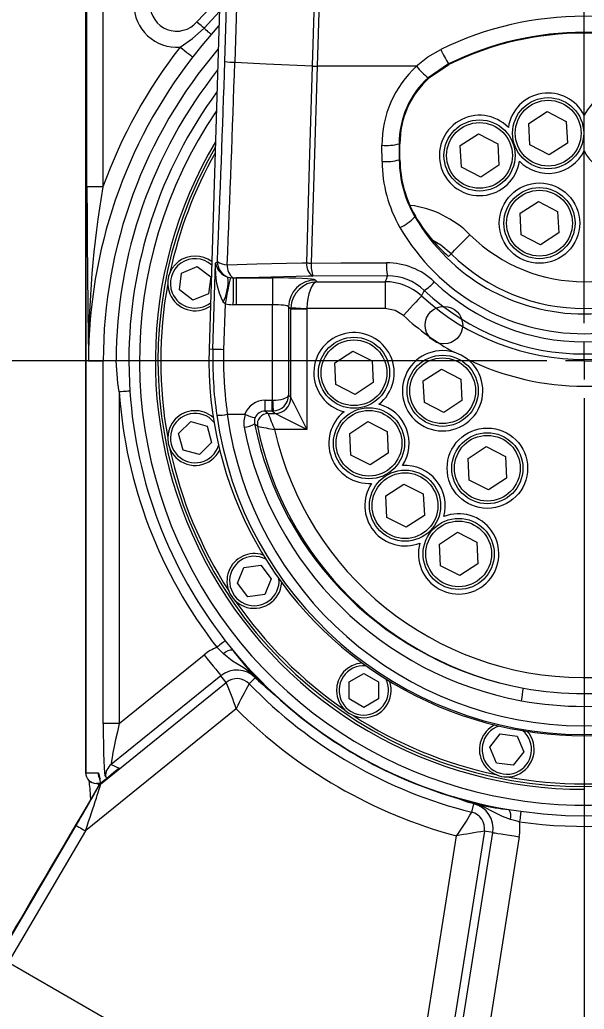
# Model space of a CAD drawing. Header units: millimetres. Extents: x 26 to 585, y 36 to 406.
# Drawn here: x 104.58 to 115.11, y 291.64 to 310.11 of the extents above; entities that cross this region are included whole.
import ezdxf

# ---------------------------------------------------------------- set-up
doc = ezdxf.new("R2010")
doc.units = ezdxf.units.MM
doc.styles.add('SLDTEXTSTYLE0', font='TXT', dxfattribs={"width": 0.605})
doc.dimstyles.new('SLDDIMSTYLE0', dxfattribs={"dimtxt": 3.5, "dimasz": 3.5, "dimexe": 0, "dimexo": 0.0625, "dimgap": 0.875, "dimtad": 1, "dimtoh": 1, "dimlfac": 10, "dimrnd": 1e-09, "dimzin": 12, "dimdsep": 46, "dimtxsty": 'SLDTEXTSTYLE0', "dimsah": 1, "dimcen": 0.09, "dimadec": 0, "dimazin": 0, "dimtfac": 1, "dimtdec": 3, "dimtofl": 0, "dimtmove": 0, "dimatfit": 3, "dimfxl": 1, "dimfrac": 2, "dimtolj": 1, "dimtzin": 12, "dimarcsym": 0})

# ---------------------------------------------------------------- blocks, each defined once
blk = doc.blocks.new('*D1')
at = {"color": 7, "linetype": 'Continuous', "lineweight": 0, "transparency": 16777216}
for p, q in [((115.108, 291.96), (115.108, 252.462)), ((99.108, 253.962), (115.108, 253.962))]:
    blk.add_line(p, q, dxfattribs=at)
for points in [[(99.108, 253.962), (102.608, 253.423), (102.608, 254.5)], [(115.108, 253.962), (111.608, 254.5), (111.608, 253.423)]]:
    blk.add_solid(points, dxfattribs=at)
at = {"color": 7, "linetype": 'Continuous', "lineweight": 0, "transparency": 16777216, "insert": (103.101, 258.474), "char_height": 3.5, "attachment_point": 1, "style": 'SLDTEXTSTYLE0'}
blk.add_mtext('160', dxfattribs=at)
blk = doc.blocks.new('*D6')
at = {"color": 7, "linetype": 'Continuous', "lineweight": 0, "transparency": 16777216}
for p, q in [((129.597, 392.296), (46.208, 392.296)), ((47.708, 392.296), (47.708, 258.446)), ((109.367, 258.446), (46.208, 258.446))]:
    blk.add_line(p, q, dxfattribs=at)
for points in [[(47.708, 392.296), (47.17, 388.796), (48.247, 388.796)], [(47.708, 258.446), (48.247, 261.946), (47.17, 261.946)]]:
    blk.add_solid(points, dxfattribs=at)
at = {"color": 7, "linetype": 'Continuous', "lineweight": 0, "transparency": 16777216, "insert": (43.196, 318.019), "char_height": 3.5, "attachment_point": 1, "rotation": 90, "style": 'SLDTEXTSTYLE0'}
blk.add_mtext('1338.5', dxfattribs=at)
blk = doc.blocks.new('*D8')
at = {"color": 7, "linetype": 'Continuous', "lineweight": 0, "transparency": 16777216}
for p, q in [((103.273, 303.746), (54.402, 303.746)), ((55.902, 303.746), (55.902, 258.446)), ((114.108, 258.446), (54.402, 258.446))]:
    blk.add_line(p, q, dxfattribs=at)
for points in [[(55.902, 303.746), (55.363, 300.246), (56.44, 300.246)], [(55.902, 258.446), (56.44, 261.946), (55.363, 261.946)]]:
    blk.add_solid(points, dxfattribs=at)
at = {"color": 7, "linetype": 'Continuous', "lineweight": 0, "transparency": 16777216, "insert": (51.39, 277.089), "char_height": 3.5, "attachment_point": 1, "rotation": 90, "style": 'SLDTEXTSTYLE0'}
blk.add_mtext('453', dxfattribs=at)
blk = doc.blocks.new('*D10')
at = {"color": 7, "linetype": 'Continuous', "lineweight": 0, "transparency": 16777216}
for p, q in [((113.004, 326.846), (175.06, 326.846)), ((173.56, 258.446), (173.56, 326.846)), ((114.108, 258.446), (175.06, 258.446))]:
    blk.add_line(p, q, dxfattribs=at)
for points in [[(173.56, 326.846), (173.022, 323.346), (174.099, 323.346)], [(173.56, 258.446), (174.099, 261.946), (173.022, 261.946)]]:
    blk.add_solid(points, dxfattribs=at)
at = {"color": 7, "linetype": 'Continuous', "lineweight": 0, "transparency": 16777216, "insert": (169.048, 288.639), "char_height": 3.5, "attachment_point": 1, "rotation": 90, "style": 'SLDTEXTSTYLE0'}
blk.add_mtext('684', dxfattribs=at)
blk = doc.blocks.new('SW_CENTERMARKSYMBOL_0')
at = {"color": 0, "linetype": 'Continuous', "lineweight": 0}
for p, q in [((0, 0.7), (0, 48.14)), ((0, 0), (0, 0.35)), ((-0.7, 0), (-11.835, 0)), ((0, 0), (-0.35, 0)), ((0, 0), (0, -0.35)), ((0, 0), (0.35, 0)), ((0, -0.7), (0, -11.786))]:
    blk.add_line(p, q, dxfattribs=at)

msp = doc.modelspace()

# ---------------------------------------------------------------- linework, layer by layer
at = {"color": 7, "linetype": 'Continuous', "lineweight": 15}
for p, q in [((109.759703, 357.959835), (108.111479, 303.959824)), ((105.808906, 313.17204), (105.808906, 296.05507)), ((105.809591, 313.17204), (105.809591, 296.05507)), ((105.832626, 306.993676), (105.832626, 313.17204)), ((106.132215, 313.17204), (106.132215, 306.993676)), ((110.042654, 309.247003), (110.126364, 309.246311)), ((110.126364, 309.246311), (110.127396, 309.246264)), ((111.974006, 309.246264), (110.127396, 309.246264)), ((112.579636, 309.287331), (112.199389, 309.029178)), ((112.221856, 309.031699), (112.585389, 309.275559)), ((112.585389, 309.275559), (112.579636, 309.287331)), ((114.075504, 308.176894), (114.414505, 308.396921)), ((114.414505, 308.396921), (114.774553, 308.213351)), ((114.09655, 307.773299), (114.075504, 308.176894)), ((114.774553, 308.213351), (114.795601, 307.809753)), ((112.796012, 307.761163), (113.135014, 307.981188)), ((113.135014, 307.981188), (113.495062, 307.797618)), ((111.336953, 307.465197), (111.335324, 307.76716)), ((111.657534, 307.796265), (111.659152, 307.497931)), ((111.670684, 307.796265), (111.657534, 307.796265)), ((111.67232, 307.497931), (111.670684, 307.796265)), ((112.817059, 307.357565), (112.796012, 307.761163)), ((113.495062, 307.797618), (113.51611, 307.394023)), ((114.456599, 307.589729), (114.09655, 307.773299)), ((114.795601, 307.809753), (114.456599, 307.589729)), ((111.67232, 307.497931), (111.659152, 307.497931)), ((113.177108, 307.173995), (112.817059, 307.357565)), ((113.51611, 307.394023), (113.177108, 307.173995)), ((106.132215, 306.993676), (105.832626, 306.993676)), ((113.913826, 306.497688), (114.252827, 306.717713)), ((114.252827, 306.717713), (114.612875, 306.534142)), ((111.963534, 306.436057), (111.952085, 306.429467)), ((111.963003, 306.437937), (111.955891, 306.450082)), ((111.958368, 306.444947), (111.957904, 306.44658)), ((111.963534, 306.436057), (111.958368, 306.444947)), ((111.963534, 306.436057), (111.962956, 306.437875)), ((113.934872, 306.09409), (113.913826, 306.497688)), ((114.612875, 306.534142), (114.633923, 306.130547)), ((114.294922, 305.91052), (113.934872, 306.09409)), ((114.633923, 306.130547), (114.294922, 305.91052)), ((112.626205, 305.743457), (112.576936, 305.693773)), ((107.598485, 305.383239), (107.891856, 305.504758)), ((107.891856, 305.504758), (108.14378, 305.311451)), ((108.183195, 303.957636), (108.232268, 305.565415)), ((108.232268, 305.565415), (108.266913, 305.599017)), ((107.557038, 305.068413), (107.598485, 305.383239)), ((108.14378, 305.311451), (108.102332, 304.996625)), ((108.463592, 305.30876), (108.507341, 305.296723)), ((108.562778, 305.290864), (108.617988, 305.291451)), ((108.617988, 305.291451), (109.295328, 305.291451)), ((108.617988, 305.291451), (108.617988, 304.792137)), ((109.295328, 305.291451), (109.295328, 304.792137)), ((111.441338, 305.330203), (110.047585, 305.323587)), ((110.094232, 305.251718), (110.125701, 305.22025)), ((110.125701, 305.22025), (111.398139, 305.22025)), ((111.398139, 305.22025), (111.398139, 304.720936)), ((107.808961, 304.875106), (107.557038, 305.068413)), ((108.102332, 304.996625), (107.808961, 304.875106)), ((108.408973, 304.808132), (108.376263, 304.837669)), ((108.408973, 304.808132), (108.382827, 303.951541)), ((108.617988, 304.792137), (108.556804, 304.792503)), ((109.295328, 304.792137), (108.617988, 304.792137)), ((109.295328, 303.00738), (109.295328, 304.792137)), ((109.594917, 304.752404), (109.594917, 303.102154)), ((109.636319, 304.711003), (109.594917, 304.752404)), ((109.636319, 303.060753), (109.636319, 304.711003)), ((109.935907, 304.711003), (109.636319, 304.711003)), ((109.935907, 304.711003), (109.935907, 302.461574)), ((111.398139, 304.720936), (109.936154, 304.720936)), ((108.183195, 303.957636), (108.111479, 303.959824)), ((110.454064, 303.70479), (110.793065, 303.924818)), ((110.793065, 303.924818), (111.153115, 303.741244)), ((105.862425, 303.746263), (106.136591, 303.746263)), ((106.136591, 296.974129), (106.136591, 303.746263)), ((106.37851, 303.746263), (106.136591, 303.746263)), ((106.615269, 303.746263), (106.37851, 303.746263)), ((110.475112, 303.301195), (110.454064, 303.70479)), ((111.153115, 303.741244), (111.174162, 303.337649)), ((112.107174, 303.368474), (112.446175, 303.588499)), ((112.446175, 303.588499), (112.806223, 303.404928)), ((110.83516, 303.117622), (110.475112, 303.301195)), ((111.174162, 303.337649), (110.83516, 303.117622)), ((112.12822, 302.964876), (112.107174, 303.368474)), ((112.806223, 303.404928), (112.827271, 303.001333)), ((106.436181, 303.164933), (106.436181, 296.974129)), ((109.594917, 303.102154), (109.636319, 303.060753)), ((109.154549, 302.807532), (109.154549, 303.007258)), ((109.154549, 303.007258), (109.290362, 303.007258)), ((109.290362, 302.807532), (109.290362, 303.007258)), ((112.488269, 302.781306), (112.12822, 302.964876)), ((112.827271, 303.001333), (112.488269, 302.781306)), ((108.454421, 302.746264), (108.450679, 302.745999)), ((108.454421, 302.746264), (108.779726, 302.746264)), ((108.789469, 302.744452), (108.779726, 302.746264)), ((109.290362, 302.807532), (109.154549, 302.807532)), ((109.21089, 302.761165), (109.33673, 302.761165)), ((109.33673, 302.761165), (109.290362, 302.807532)), ((107.543686, 302.384783), (107.768223, 302.609319)), ((107.768223, 302.609319), (108.074945, 302.527133)), ((108.074945, 302.527133), (108.157132, 302.220411)), ((110.733775, 302.388854), (111.072777, 302.608878)), ((111.072777, 302.608878), (111.432826, 302.425308)), ((107.625872, 302.07806), (107.543686, 302.384783)), ((109.935907, 302.461574), (109.334099, 302.461574)), ((110.754823, 301.985256), (110.733775, 302.388854)), ((111.432826, 302.425308), (111.453873, 302.02171)), ((108.157132, 302.220411), (107.932595, 301.995874)), ((107.932595, 301.995874), (107.625872, 302.07806)), ((111.114872, 301.801685), (110.754823, 301.985256)), ((111.453873, 302.02171), (111.114872, 301.801685)), ((112.941519, 301.923344), (113.280521, 302.143369)), ((113.280521, 302.143369), (113.640569, 301.959799)), ((112.962566, 301.519746), (112.941519, 301.923344)), ((113.640569, 301.959799), (113.661616, 301.556204)), ((111.406443, 301.223759), (111.745445, 301.443783)), ((111.745445, 301.443783), (112.105494, 301.260213)), ((113.322615, 301.336176), (112.962566, 301.519746)), ((113.661616, 301.556204), (113.322615, 301.336176)), ((111.427491, 300.820161), (111.406443, 301.223759)), ((112.105494, 301.260213), (112.126541, 300.856615)), ((112.126541, 300.856615), (111.787539, 300.63659)), ((111.787539, 300.63659), (111.427491, 300.820161)), ((112.406223, 300.323553), (112.745225, 300.543577)), ((112.745225, 300.543577), (113.105274, 300.360007)), ((112.427271, 299.919955), (112.406223, 300.323553)), ((113.105274, 300.360007), (113.126321, 299.956409)), ((113.126321, 299.956409), (112.787319, 299.736384)), ((108.640519, 299.593596), (108.762037, 299.886967)), ((108.762037, 299.886967), (109.076863, 299.928416)), ((109.076863, 299.928416), (109.270171, 299.676491)), ((112.787319, 299.736384), (112.427271, 299.919955)), ((108.833827, 299.341674), (108.640519, 299.593596)), ((109.270171, 299.676491), (109.148652, 299.38312)), ((109.148652, 299.38312), (108.833827, 299.341674)), ((108.413808, 298.519687), (108.555, 298.341439)), ((108.381426, 298.274572), (108.257401, 298.397572)), ((106.436181, 296.974129), (108.017782, 298.254884)), ((110.722, 297.752161), (110.997001, 297.910933)), ((110.997001, 297.910933), (111.272001, 297.752161)), ((106.087329, 295.843298), (108.432681, 297.742526)), ((108.332011, 297.866843), (106.287375, 296.21113)), ((108.432681, 297.742526), (108.332011, 297.866843)), ((108.973015, 297.827477), (108.85789, 297.716413)), ((110.722, 297.434617), (110.722, 297.752161)), ((111.272001, 297.752161), (111.272001, 297.434617)), ((110.997001, 297.275845), (110.722, 297.434617)), ((111.272001, 297.434617), (110.997001, 297.275845)), ((108.616945, 297.249244), (105.804431, 294.971714)), ((106.436181, 296.974129), (106.136591, 296.974129)), ((113.349726, 296.529902), (113.543033, 296.781824)), ((113.543033, 296.781824), (113.857859, 296.740378)), ((113.857859, 296.740378), (113.979378, 296.447007)), ((113.471244, 296.236531), (113.349726, 296.529902)), ((113.979378, 296.447007), (113.786069, 296.195082)), ((113.786069, 296.195082), (113.471244, 296.236531)), ((105.809591, 296.05507), (106.04003, 296.05507)), ((106.287375, 296.21113), (106.435774, 296.140347)), ((106.009317, 295.855073), (106.008906, 295.855073)), ((106.086698, 295.855073), (106.009317, 295.855073)), ((106.040603, 295.789192), (106.040392, 295.797048)), ((106.087096, 295.851941), (106.087329, 295.843298)), ((113.010859, 295.318524), (113.04949, 295.473755)), ((103.79298, 291.936839), (105.632013, 295.072825)), ((105.804431, 294.971714), (104.363135, 292.513964)), ((113.246059, 294.963343), (112.064373, 287.502471)), ((113.404056, 294.938321), (113.246059, 294.963343)), ((111.683206, 288.287718), (112.726733, 294.87629)), ((112.572976, 289.691091), (113.404056, 294.938321)), ((113.897223, 294.860209), (113.066144, 289.612983)), ((111.683206, 288.287718), (104.363135, 292.513964))]:
    msp.add_line(p, q, dxfattribs=at)
at = {"color": 8, "linetype": 'Continuous', "lineweight": 15}
for p, q in [((108.016818, 309.953169), (108.303981, 310.266695)), ((108.295889, 310.00158), (108.148869, 309.83759)), ((105.808906, 296.05507), (105.809591, 296.05507)), ((106.21538, 295.959676), (106.176324, 295.978306))]:
    msp.add_line(p, q, dxfattribs=at)
at = {"color": 7, "linetype": 'Continuous', "lineweight": 15, "flags": 128}
for points in [[(110.217329, 360.612092), (110.199315, 360.024426), (110.125776, 357.625554), (110.013517, 353.946022), (109.901253, 350.266264), (109.787375, 346.587167), (109.670279, 342.909596), (109.486816, 337.310151), (109.301114, 331.712595), (109.115228, 326.115219), (108.979189, 321.920315), (108.848106, 317.722777), (108.590032, 309.317056)], [(108.405042, 309.334091), (108.662632, 317.729245), (108.793799, 321.932999), (108.929926, 326.134107), (109.115654, 331.73037), (109.301204, 337.326805), (109.484555, 342.925117), (109.610549, 346.885178), (109.73299, 350.846896), (109.853681, 354.809318), (109.974424, 358.771489)], [(110.042095, 309.248183), (110.347042, 319.122455), (110.459215, 322.749166), (110.572364, 326.375387)], [(110.65984, 326.371709), (110.545987, 322.747741), (110.432956, 319.11969), (110.126364, 309.246311)], [(107.884458, 310.069022), (108.278191, 310.492424), (108.311908, 310.526393)], [(107.568947, 309.600637), (107.804372, 309.759376), (108.016818, 309.953169)], [(108.016818, 309.953169), (107.988474, 309.977976), (107.962616, 310.000614), (107.939773, 310.020606), (107.920411, 310.037551), (107.904925, 310.051105), (107.893633, 310.060994), (107.886763, 310.067002), (107.884458, 310.069022)], [(108.016818, 309.953169), (108.043915, 309.929452), (108.068771, 309.907697), (108.090924, 309.888307), (108.109961, 309.871648), (108.125528, 309.858022), (108.137336, 309.847687), (108.145165, 309.840832), (108.148869, 309.83759)], [(108.148869, 309.83759), (107.974237, 309.629855), (107.805573, 309.416894)], [(107.568947, 309.600637), (107.613652, 309.565923), (107.656751, 309.532461), (107.696697, 309.501443), (107.732053, 309.473983), (107.761552, 309.451077), (107.784132, 309.433548), (107.798984, 309.422014), (107.805573, 309.416894)], [(111.974006, 309.246264), (112.189814, 309.415988), (112.432052, 309.556506)], [(108.590141, 309.317068), (109.179026, 309.289131), (110.042095, 309.248183)], [(109.931976, 305.574045), (109.987069, 307.397363), (110.042756, 309.246997)], [(110.127396, 309.246264), (110.072241, 307.404015), (110.01706, 305.567468)], [(112.626205, 305.743457), (112.635996, 305.75333), (112.658064, 305.775581), (112.691615, 305.809415), (112.735445, 305.853612), (112.787981, 305.906589), (112.847334, 305.966438), (112.911373, 306.031013), (112.977798, 306.097994)], [(108.450689, 305.538521), (109.001837, 305.551762), (109.553072, 305.564977), (109.849225, 305.572067), (109.931976, 305.574045)], [(110.01706, 305.567468), (110.570117, 305.570427), (111.41922, 305.574305)], [(108.507341, 305.296723), (108.504176, 305.280996), (108.497713, 305.248899), (108.488179, 305.201543), (108.475903, 305.140568), (108.461309, 305.068082), (108.444904, 304.9866), (108.427255, 304.898936), (108.408973, 304.808132)], [(108.562778, 305.290864), (108.562586, 305.274821), (108.562193, 305.242083), (108.561614, 305.19378), (108.560869, 305.131585), (108.559983, 305.057652), (108.558987, 304.974539), (108.557914, 304.885123), (108.556804, 304.792503)], [(110.047585, 305.323587), (109.964837, 305.32173), (109.268081, 305.306075), (108.80365, 305.295629), (108.617988, 305.291451)], [(111.398139, 305.22025), (111.417721, 305.27025), (111.441338, 305.330203)], [(112.074999, 304.955871), (112.065575, 304.945646), (112.044334, 304.922605), (112.012039, 304.88757), (111.969849, 304.841802), (111.91928, 304.786948), (111.862149, 304.724971), (111.800508, 304.658104), (111.73657, 304.588745)], [(112.123791, 305.059899), (112.082612, 304.972202), (112.074999, 304.955871)], [(109.636975, 304.735796), (109.645426, 304.735375), (109.664285, 304.73444), (109.692876, 304.733018), (109.730177, 304.731167), (109.774851, 304.728947), (109.8253, 304.726441), (109.879717, 304.723738), (109.936154, 304.720936)], [(111.73657, 304.588745), (111.579807, 304.686717), (111.398139, 304.720936)], [(108.382827, 303.951541), (108.345112, 303.952692), (108.308751, 303.953803), (108.27505, 303.954832), (108.245221, 303.955741), (108.220334, 303.956501), (108.201283, 303.957082), (108.188754, 303.957466), (108.183195, 303.957636)], [(112.933529, 303.772319), (112.810449, 303.851757), (112.68233, 303.903393)], [(106.436181, 303.164933), (106.40845, 303.326026), (106.37851, 303.746263)], [(106.615269, 303.746263), (106.625109, 303.33562), (106.634168, 303.178204)], [(106.634168, 303.178204), (106.626462, 303.177688), (106.612561, 303.176756), (106.592918, 303.175438), (106.568172, 303.173781), (106.539128, 303.171832), (106.506733, 303.169663), (106.47204, 303.167335), (106.436181, 303.164933)], [(109.295328, 303.00738), (109.297197, 302.969758), (109.298999, 302.933479), (109.300669, 302.899847), (109.302148, 302.870063), (109.303384, 302.845196), (109.304331, 302.826134), (109.304955, 302.813564), (109.305234, 302.807928)], [(109.636319, 303.060753), (109.644661, 303.044067), (109.663465, 303.006462), (109.692054, 302.949283), (109.729401, 302.874587), (109.774167, 302.785058), (109.82474, 302.683909), (109.879308, 302.574775), (109.935907, 302.461574)], [(109.154549, 302.807532), (109.175698, 302.790073), (109.21089, 302.761165)], [(109.935907, 302.461574), (109.822708, 302.518175), (109.713573, 302.572743), (109.612425, 302.623318), (109.522895, 302.668081), (109.4482, 302.705429), (109.391022, 302.734018), (109.353415, 302.752821), (109.33673, 302.761165)], [(109.015077, 302.522097), (108.979658, 302.552153), (108.960317, 302.568639)], [(108.413808, 298.519687), (108.407721, 298.514933), (108.39674, 298.506359), (108.381222, 298.494244), (108.361673, 298.478983), (108.338729, 298.461069), (108.313137, 298.441089), (108.28573, 298.419691), (108.257401, 298.397572)], [(109.03431, 297.771023), (109.025783, 297.781292), (109.004013, 297.806326), (108.987384, 297.824396), (108.969334, 297.843079), (108.941788, 297.869868), (108.918081, 297.891388), (108.856952, 297.941206), (108.746277, 298.016978), (108.550663, 298.1412), (108.381426, 298.274572)], [(108.017782, 298.254884), (108.077149, 298.181573), (108.134382, 298.110897), (108.187428, 298.045389), (108.23438, 297.987408), (108.273553, 297.939033), (108.303539, 297.902004), (108.323261, 297.877649), (108.332011, 297.866843)], [(109.03431, 297.771023), (108.97373, 297.826816), (108.973015, 297.827477)], [(109.03431, 297.771023), (109.114308, 297.700534), (109.190986, 297.635702), (109.244459, 297.590409), (109.257028, 297.580058), (109.258885, 297.578678), (109.259083, 297.578616), (109.258975, 297.578786), (109.258703, 297.579093), (109.258276, 297.579531), (109.257668, 297.580133), (109.256609, 297.581149)], [(106.087096, 295.851941), (106.067072, 295.832954), (106.040392, 295.797048)], [(112.694375, 295.596213), (112.694136, 295.596282), (112.69266, 295.596708), (112.691864, 295.596919), (112.691338, 295.597044), (112.691037, 295.597092), (112.690937, 295.597059), (112.691503, 295.596746), (112.692522, 295.596311), (112.694102, 295.59568), (112.699782, 295.593519), (112.71992, 295.586164), (112.792694, 295.560149), (112.90836, 295.519251), (112.969952, 295.498616)], [(113.04949, 295.473755), (113.048559, 295.474041), (112.969952, 295.498616)], [(113.732463, 295.184929), (113.585291, 295.240701), (113.410542, 295.327336), (113.239739, 295.415256), (113.119599, 295.462332), (113.082261, 295.473624), (113.058304, 295.480064), (113.033409, 295.486111), (113.001891, 295.492844), (112.969952, 295.498616)], [(113.703595, 295.368684), (113.840833, 295.347963), (113.928556, 295.335517)], [(113.928556, 295.335517), (113.927483, 295.32787), (113.925547, 295.314074), (113.922813, 295.294578), (113.919368, 295.270015), (113.915325, 295.24119), (113.910816, 295.209036), (113.905987, 295.174603), (113.900993, 295.13901)], [(113.900993, 295.13901), (113.835762, 295.155323), (113.732463, 295.184929)], [(105.632013, 295.072825), (105.636329, 295.070294), (105.646824, 295.06414), (105.663108, 295.054589), (105.684586, 295.041994), (105.710468, 295.026816), (105.739802, 295.009614), (105.771512, 294.991017), (105.804431, 294.971714)], [(113.404056, 294.938321), (113.417789, 294.936145), (113.448741, 294.931243), (113.495804, 294.923789), (113.557283, 294.91405), (113.630974, 294.902379), (113.714225, 294.889195), (113.804051, 294.874967), (113.897223, 294.860209)]]:
    msp.add_lwpolyline(points, dxfattribs=at)
at = {"color": 8, "linetype": 'Continuous', "lineweight": 15, "flags": 128}
msp.add_lwpolyline([(112.626205, 305.743457), (112.6262, 305.74346), (112.435874, 305.902604), (112.284102, 305.991305)], dxfattribs=at)
at = {"color": 7, "linetype": 'Continuous', "lineweight": 15}
for centre, radius in [((114.435552, 307.993324), 0.6635), ((114.435552, 307.993324), 0.6135), ((113.156061, 307.577592), 0.6635), ((113.156061, 307.577592), 0.6135), ((114.273874, 306.314117), 0.75), ((114.273874, 306.314117), 0.6635), ((114.273874, 306.314117), 0.6135), ((112.491297, 304.410878), 0.35), ((110.814113, 303.52122), 0.6635), ((110.814113, 303.52122), 0.6135), ((112.467222, 303.184903), 0.6635), ((112.467222, 303.184903), 0.6135), ((111.093824, 302.205282), 0.6635), ((111.093824, 302.205282), 0.6135), ((113.301567, 301.739773), 0.75), ((113.301567, 301.739773), 0.6635), ((113.301567, 301.739773), 0.6135), ((111.766492, 301.040187), 0.6635), ((111.766492, 301.040187), 0.6135), ((112.766272, 300.139981), 0.6635), ((112.766272, 300.139981), 0.6135)]:
    msp.add_circle(centre, radius, dxfattribs=at)
for centre, radius, start, end in [((107.50822, 310.398332), 0.8, 180, 274.353456), ((107.50822, 310.398332), 0.5, 180, 318.8052488), ((115.10822, 304.080101), 6.095317, 63.9565169, 116.0434831), ((115.10822, 304.148542), 5.727207, 63.8001173, 116.1998827), ((115.10822, 304.148552), 5.714095, 63.7997225, 116.2002775), ((115.10822, 303.746264), 9.545384, 142.1700433, 160.1104774), ((114.095561, 310.293535), 1.819471, 203.8960609, 213.5744361), ((115.10822, 303.746264), 9.245795, 142.1700433, 180), ((-327.26363, 323.579515), 435.90154, 357.63593622, 358.12721843), ((108.597216, 310.408066), 1.091033, 259.8567626, 269.6264598), ((-337.214614, 323.873739), 446.042311, 357.6441099, 358.12980838), ((113.315243, 307.778329), 1.979951, 132.2842621, 180.3232298), ((111.975007, 309.234373), 0.011933, 47.2005334, 94.8083566), ((112.891414, 309.94501), 1.147888, 217.694735, 232.9244153), ((113.308946, 307.806009), 1.651441, 132.211705, 180.3380908), ((113.309015, 307.806012), 1.63836, 131.5723745, 180.3408974), ((114.435552, 307.993324), 0.75, 26.2476433, 171.7523567), ((115.780888, 307.993324), 0.75, 8.2476433, 153.7523567), ((113.156061, 307.577592), 0.75, 44.2476433, 351.7523567), ((115.10822, 303.746264), 8, 149.2966975, 270), ((115.10822, 303.746264), 7.95, 149.954839, 30.045161), ((111.409756, 308.741237), 0.976917, 265.630359, 284.6925798), ((115.10822, 303.746264), 7.9, 150.6359421, 167.9597426), ((114.435552, 307.993324), 0.75, 224.2476433, 333.7523567), ((115.780888, 307.993324), 0.75, 206.2476433, 315.7523567), ((111.411222, 308.336212), 0.874176, 265.1263311, 286.4761428), ((113.824341, 307.479061), 2.487427, 180.319349, 210.0769156), ((113.805841, 307.512086), 2.146736, 180.3777818, 210.2855034), ((113.805751, 307.51214), 2.133478, 180.3815963, 210.0141044), ((375.71688, 307.846381), 269.885601, 180.1810265, 180.87047424), ((124.38813, 303.84209), 18.525952, 170.205357, 180.296368), ((111.255154, 307.123018), 0.983221, 295.0743473, 315.1393093), ((115.10822, 308.274781), 3.656005, 210.3137604, 329.6862396), ((114.598746, 307.98913), 3.05882, 210.5131513, 228.6255562), ((115.10822, 308.21841), 3.968971, 210.0244703, 329.9755297), ((115.10822, 308.246264), 3.025518, 225.2389896, 314.7610104), ((107.850409, 305.189933), 0.511, 52.5120603, 202.5), ((115.10822, 308.246264), 3.524832, 225.2389896, 314.7610104), ((109.55833, 305.449675), 1.331103, 175.0118423, 207.3725241), ((108.549754, 305.618992), 0.321975, 189.578713, 254.4782891), ((108.567406, 305.590868), 0.300603, 178.4466209, 249.7967754), ((108.438924, 305.812167), 0.273899, 231.0967908, 272.4619939), ((108.724491, 305.513249), 0.274966, 174.7264425, 233.9762176), ((110.197089, 305.544508), 0.266754, 173.6425598, 235.9125635), ((110.085708, 307.009102), 1.443268, 263.885431, 267.2737281), ((110.662714, 305.524429), 0.647087, 176.1863578, 198.0821155), ((112.29483, 305.530592), 0.876701, 177.1420448, 193.2130372), ((111.424236, 304.288405), 1.285909, 46.3507086, 90.2235006), ((107.551982, 305.234112), 0.914661, 334.3144594, 4.6812749), ((108.566363, 305.589878), 0.299037, 258.6167743, 269.3132111), ((111.447047, 304.347948), 0.982272, 46.452251, 90.3329728), ((115.10822, 303.746264), 7.9, 169.5402574, 190.4597426), ((110.095838, 304.750798), 0.500923, 90.183699, 179.8162155), ((111.3976, 304.220237), 1.000014, 47.3599735, 89.969102), ((111.779194, 305.658207), 0.690449, 299.9399343, 320.4821629), ((115.10822, 308.150121), 4.051186, 226.3488465, 313.6511535), ((107.850409, 305.189933), 0.511, 202.5, 303.9913834), ((115.10822, 308.246264), 4.475168, 227.328873, 312.671127), ((115.10822, 308.214452), 4.342582, 226.5873912, 313.4126088), ((108.566363, 305.589878), 0.797433, 258.6167743, 269.3132111), ((115.10822, 308.246264), 4.974482, 227.328873, 240.8126504), ((110.814113, 303.52122), 0.75, 308.2476433, 255.7523567), ((115.10822, 303.746264), 7, 178.2517219, 1.7482781), ((115.10822, 303.746264), 6.92825, 178.2517219, 188.4341331), ((115.10822, 303.746264), 6.728525, 178.2517219, 186.3056212), ((112.467222, 303.184903), 0.75, 73.3328806, 51.5563686), ((115.10822, 308.246264), 4.974482, 244.0765987, 295.9234013), ((115.10822, 303.746264), 8.691503, 183.835095, 217.9804918), ((115.10822, 303.746264), 8.493071, 183.835095, 217.9804918), ((115.10822, 303.746264), 6.728525, 186.3056212, 188.5470195), ((109.154252, 302.608038), 0.39922, 89.9574104, 159.7425135), ((109.335771, 303.061713), 0.30055, 270.1829572, 359.8169003), ((111.093824, 302.205282), 0.75, 326.2476433, 75.7523567), ((107.850409, 302.302596), 0.511, 48.4860164, 225), ((108.299821, 303.389524), 0.660971, 266.1028325, 283.1932568), ((115.108182, 303.68975), 6.92015, 187.9713203, 351.5912948), ((115.108139, 303.649971), 6.718552, 187.7325237, 351.8293969), ((109.161898, 302.583811), 0.405597, 156.6678516, 191.2958478), ((109.104419, 303.382208), 0.711285, 243.71797, 259.0539842), ((109.153455, 302.608674), 0.198861, 89.6849301, 157.7836756), ((109.21172, 302.560759), 0.200408, 90.2372179, 191.1231632), ((149.639457, 319.212557), 43.64765, 202.1426334, 202.5678626), ((111.093824, 302.205282), 0.75, 128.2476433, 273.7523567), ((108.721124, 302.967164), 0.464796, 275.3123388, 300.9719916), ((109.159766, 302.610959), 0.203889, 159.0487467, 191.9795143), ((115.100451, 303.794984), 6.261402, 191.2948431, 259.6261756), ((115.10822, 303.746264), 6.214899, 191.3600003, 259.474839), ((111.621112, 315.38777), 13.126955, 258.5492534, 259.9665744), ((115.109451, 303.761493), 6.468626, 191.2063158, 259.5526049), ((115.10822, 303.746264), 5.915311, 192.5434765, 346.9514799), ((115.10822, 303.746264), 7.9, 192.0402574, 212.9597426), ((107.850409, 302.302596), 0.511, 225, 334.0139836), ((115.10822, 303.746264), 8.691503, 262.015958, 348.6296583), ((115.10822, 303.746264), 8.493071, 262.015958, 348.6296583), ((111.766492, 301.040187), 0.75, 344.2476433, 93.7523567), ((111.766492, 301.040187), 0.75, 146.2476433, 291.7523567), ((112.766272, 300.139981), 0.75, 164.2476433, 111.7523567), ((108.955345, 299.635045), 0.511, 70.9860164, 247.5), ((108.955345, 299.635045), 0.511, 247.5, 356.5139836), ((115.10822, 303.746264), 7.9, 214.5402574, 235.4597426), ((108.631044, 297.497569), 0.974482, 112.5461207, 129), ((108.533532, 298.13845), 0.204121, 83.9630052, 138.1742671), ((112.087996, 300.897877), 4.360899, 215.8890979, 229.5136543), ((115.10822, 303.746264), 8.494518, 219.5144071, 260.4820427), ((110.997, 297.593389), 0.511, 93.4860164, 270), ((108.631044, 297.497569), 0.475168, 43.9714169, 129), ((108.630972, 297.496402), 0.316064, 44.1146706, 128.8568866), ((101.349938, 294.815732), 7.66364, 18.5142179, 22.4518275), ((114.120438, 294.706515), 6.062499, 150.2327389, 155.202077), ((115.10822, 303.746264), 8.684799, 223.9714169, 256.0250329), ((110.997, 297.593389), 0.511, 270, 19.0139836), ((115.10822, 303.746264), 8.5, 226.4944509, 253.5019989), ((112.054392, 297.812014), 1.926633, 347.6550592, 354.7562142), ((115.10822, 303.800538), 6.268268, 259.5654577, 280.4345423), ((115.10822, 303.78153), 6.488108, 259.5953798, 280.4046202), ((115.10822, 303.746264), 9.184113, 225.0253494, 254.9711654), ((115.10822, 303.746264), 7.9, 237.0402574, 257.9597426), ((113.664552, 296.488453), 0.511, 115.9860164, 292.5), ((113.664552, 296.488453), 0.511, 292.5, 41.5139836), ((106.008906, 296.055072), 0.2, 180, 270), ((106.009452, 296.054934), 0.199861, 179.9609292, 269.9613237), ((106.476772, 295.977896), 0.300448, 129.078117, 179.9218944), ((106.522656, 296.000238), 0.164861, 121.8034247, 136.8470652), ((105.231127, 295.772132), 0.858915, 5.5413615, 12.8615827), ((115.10822, 303.746264), 7.9, 259.5402574, 280.4597426), ((106.212677, 295.687818), 0.199715, 128.8755652, 149.4963213), ((114.163185, 299.759226), 4.41453, 250.5659432, 264.0241928), ((108.791213, 297.717173), 4.853754, 324.1760935, 330.3840197), ((112.933764, 295.012007), 0.316063, 351.1429313, 75.8818974), ((112.934739, 295.012652), 0.475168, 351, 76.0250329), ((113.538512, 295.248604), 0.204136, 341.8245979, 36.0318407), ((112.934739, 295.012652), 0.974482, 351, 7.4503291), ((114.762581, 284.323692), 10.747186, 98.1120129, 100.9195727)]:
    msp.add_arc(centre, radius, start, end, dxfattribs=at)
at = {"color": 8, "linetype": 'Continuous', "lineweight": 15}
for centre, radius, start, end in [((115.10822, 303.746264), 8.971629, 139.5340373, 180), ((115.10822, 303.746264), 8.72971, 141.5597492, 180), ((115.10822, 303.746264), 8.492952, 143.7604911, 180), ((115.10822, 303.746264), 8.29464, 145.8079669, 353.2740993), ((111.620466, 304.745996), 1.915789, 44.8872273, 82.7202117), ((107.850409, 305.189933), 0.461, 47.9017303, 202.5), ((107.850409, 305.189933), 0.461, 202.5, 308.6017134), ((107.850409, 302.302596), 0.461, 40.1603959, 225), ((107.850409, 302.302596), 0.461, 225, 342.3396041), ((108.955345, 299.635045), 0.461, 62.6603959, 247.5), ((108.955345, 299.635045), 0.461, 247.5, 4.8396041), ((110.997, 297.593389), 0.461, 85.1603959, 270), ((110.997, 297.593389), 0.461, 270, 27.3396041), ((113.664552, 296.488453), 0.461, 107.6603959, 292.5), ((113.664552, 296.488453), 0.461, 292.5, 49.8396041), ((106.240232, 296.055063), 0.200202, 179.9979243, 216.5938469)]:
    msp.add_arc(centre, radius, start, end, dxfattribs=at)
at = {"color": 7, "linetype": 'Continuous', "lineweight": 15}
for centre, major_axis, ratio, start_param, end_param in [((109.295328, 305.249525), (0.8, 0), 0.052407779, 0.052359878, 1.570796327), ((110.125701, 304.720936), (0.204306, 0.458436), 0.970061477, 0.430653359, 1.949089808), ((110.125701, 304.720936), (0.0116, 0.499981), 0.378918155, 0.061150543, 1.579586992), ((109.295328, 304.75021), (0.3, 0), 0.139754078, 0.052359878, 1.570796327), ((110.136182, 304.710454), (0.353553, 0.353553), 0.999455939, 2.305204141, 2.354824962), ((110.136182, 304.710454), (-0.141809, 0.141809), 0.997264689, 0.734407814, 0.784028636), ((109.295328, 303.102155), (0.299995, 0.005517), 0.315814512, 4.70658089, 6.225017339), ((109.295328, 303.102155), (0.274034, 0.124359), 0.974691127, 4.329003853, 5.847440302), ((109.290087, 303.107395), (0.070905, -0.070905), 0.997264689, 5.499156672, 5.548777493), ((109.290087, 303.107395), (0.212132, 0.212132), 0.99909073, 3.928360345, 3.977981167), ((106.178518, 297.00808), (0.001384, 1.029967), 0.040684166, 1.603820341, 3.122256791), ((106.478107, 297.00808), (0.190727, 0.796951), 0.04017007, 1.623021888, 3.141458337), ((106.441242, 296.131303), (0.43391, 0.352033), 0.018736401, 1.568198301, 2.5101902), ((105.833046, 293.855072), (0, 2.2), 0.052407779, 5.603941374, 5.913985559), ((118.709954, 317.394749), (14.925924, 25.452702), 0.000236556, 2.584159897, 3.141593454), ((105.608885, 295.054096), (0.431624, 0.735344), 0.012279962, 4.745067752, 6.263504201), ((105.781303, 294.952985), (0.305744, 0.890736), 0.016777542, 4.739174716, 6.257611165)]:
    msp.add_ellipse(centre, major_axis=major_axis, ratio=ratio, start_param=start_param, end_param=end_param, dxfattribs=at)
at = {"color": 8, "linetype": 'Continuous', "lineweight": 15}
for centre, major_axis, ratio, start_param in [((106.04003, 293.855072), (0, 2.2), 0.052407779, 5.85119948), ((106.032772, 293.855072), (0, 2), 0.057648557, 6.119201585)]:
    msp.add_ellipse(centre, major_axis=major_axis, ratio=ratio, start_param=start_param, end_param=6.283185307, dxfattribs=at)

# ---------------------------------------------------------------- block references
at = {"color": 7, "linetype": 'Continuous', "lineweight": 0}
msp.add_blockref('SW_CENTERMARKSYMBOL_0', (115.10822, 303.746264), dxfattribs=at)

# ---------------------------------------------------------------- dimensions: what is measured, and where the dimension line sits
for base, p1, p2, picture, middle in [((47.70822, 258.446264), (129.597399, 392.296264), (109.367191, 258.446264), '*D6', (47.70822, 325.371264)), ((173.560221, 326.846264), (114.10822, 258.446264), (113.004386, 326.846264), '*D10', (173.560221, 292.646264)), ((55.901541, 258.446264), (103.273402, 303.746264), (114.10822, 258.446264), '*D8', (55.901541, 281.096264))]:
    dim = msp.add_linear_dim(base=base, p1=p1, p2=p2, angle=90, dimstyle='SLDDIMSTYLE0', dxfattribs=at)
    dim.commit()
    dim.dimension.update_dxf_attribs({"geometry": picture, "text_midpoint": middle, "dimtype": 160})
dim = msp.add_linear_dim(base=(115.10822, 253.961906), p1=(99.10822, 244.085219), p2=(115.10822, 291.96049), dimstyle='SLDDIMSTYLE0', dxfattribs=at)
dim.commit()
dim.dimension.update_dxf_attribs({"geometry": '*D1', "text_midpoint": (107.10822, 253.961906), "dimtype": 160})

doc.saveas('drawing.dxf')
